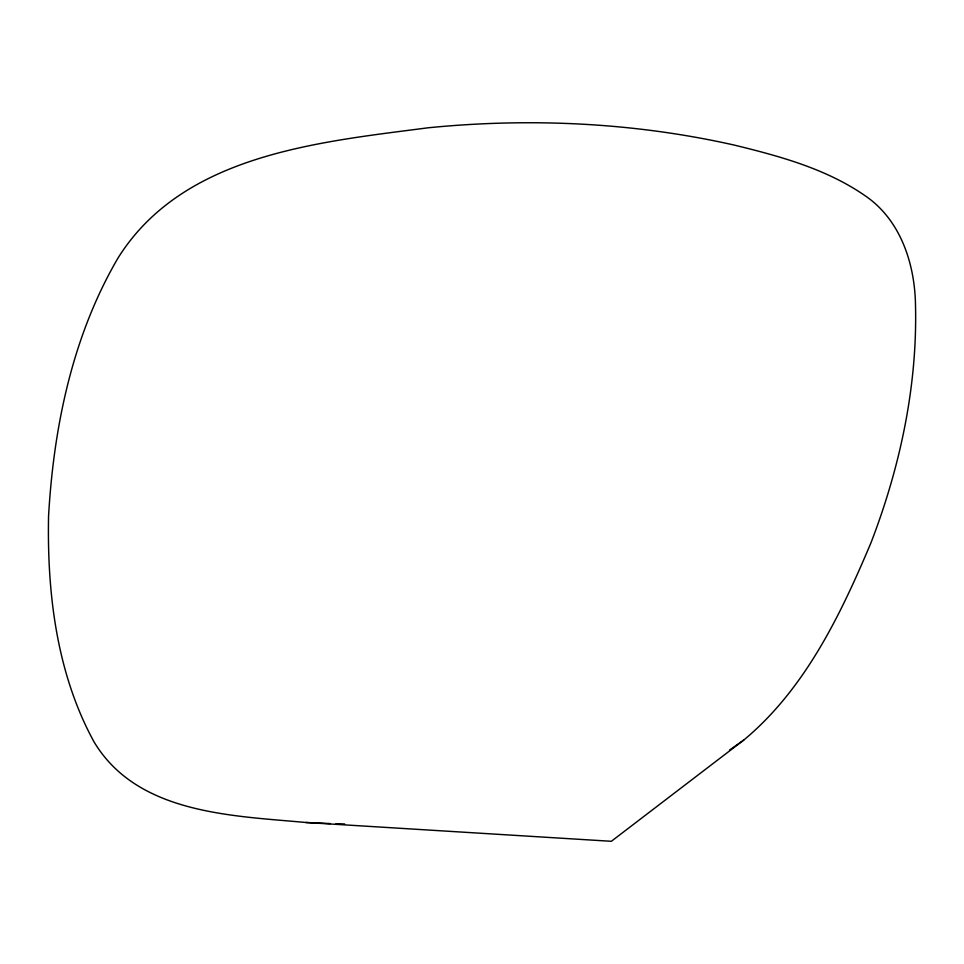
<?xml version="1.0" encoding="UTF-8"?>
<svg xmlns="http://www.w3.org/2000/svg" width="964" height="964" viewBox="0 0 964 964"><rect width="100%" height="100%" fill="white"/><g stroke="black" fill="none" stroke-linecap="round" stroke-linejoin="round"><path stroke-width="1.45" d="M743.714 740.111C805.012 689.152 840.584 614.815 870.986 542.756C899.978 467.42 917.391 386.624 915.511 305.66C914.957 264.112 900.738 219.768 864.841 195.547C825.979 168.688 779.49 156.12 734.146 145.058C633.926 122.5 530.14 117.644 428.016 127.802C318.108 142.166 183.281 154.361 118.235 257.653C72.529 335.58 53.683 426.691 48.562 516.102C47.031 593.017 56.563 673.306 93.942 741.726C137.153 813.917 231.348 815.628 305.829 822.485L611.345 841.295L743.714 740.111L729.591 750.028M336.014 823.738L344.642 823.967M330.266 823.569L305.829 822.485"/></g></svg>
